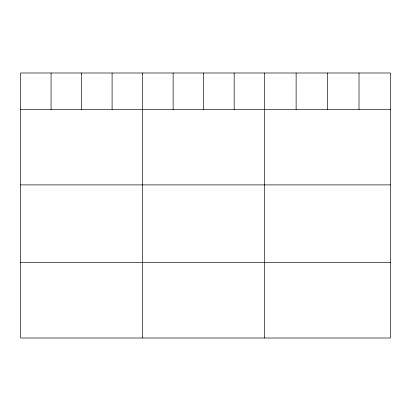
<?xml version="1.0" encoding="UTF-8"?>
<svg xmlns="http://www.w3.org/2000/svg" width="411" height="411" viewBox="0 0 411 411"><rect width="100%" height="100%" fill="white"/><g stroke="black" fill="none" stroke-linecap="round" stroke-linejoin="round"><path stroke-width="0.62" d="M390.45 109.48L390.45 338.006L20.55 338.006L20.55 72.994L390.45 72.994L390.45 109.48L20.55 109.48M20.55 184.893L390.45 184.893M20.55 262.593L390.45 262.593M359.009 72.994L359.009 109.48M327.567 72.994L327.567 109.48M296.125 72.994L296.125 109.48M264.684 72.994L264.684 338.006M234.167 72.994L234.167 109.48M203.65 72.994L203.65 109.48M173.134 72.994L173.134 109.48M142.617 72.994L142.617 338.006M112.1 72.994L112.1 109.48M81.584 72.994L81.584 109.48M51.067 72.994L51.067 109.48"/></g></svg>
